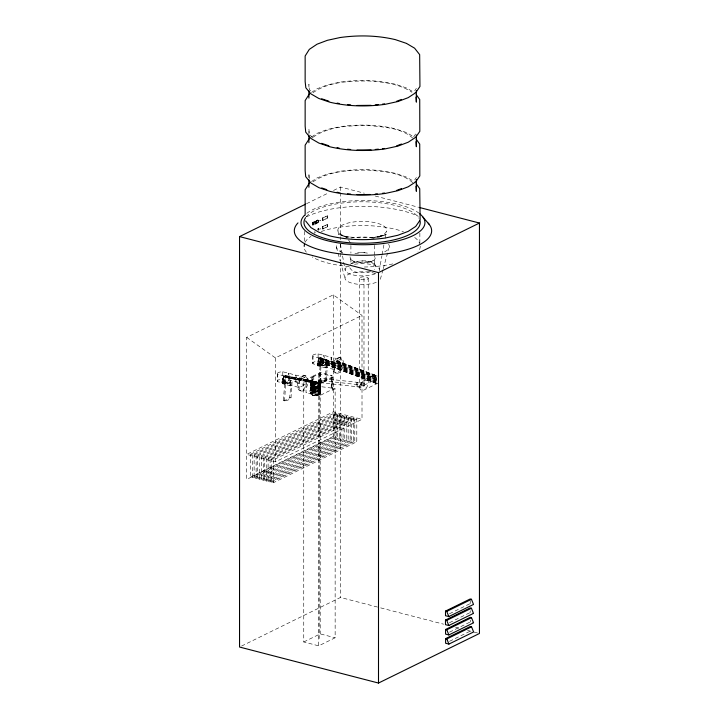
<?xml version="1.0" encoding="UTF-8"?>
<svg xmlns="http://www.w3.org/2000/svg" width="719" height="719" viewBox="0 0 719 719"><rect width="100%" height="100%" fill="white"/><g stroke="black" fill="none" stroke-linecap="round" stroke-linejoin="round"><path stroke-width="0.54" stroke-dasharray="3.6 2.7" d="M331.854 388.098L332.007 375.615L331.854 388.098L318.93 386.382L313.772 388.916C309.646 388.611 316.693 390.174 317.654 389.15C320.863 389.473 322.067 385.438 318.571 385.051C303.76 382.499 312.244 392.161 320.449 386.633C322.696 381.573 306.519 382.481 311.507 386.337C324.745 389.716 322.031 378.059 310.581 383.065M363.985 278.298L363.985 385.285L322.642 380.719L318.095 382.948L284.976 376.334L285.021 375.498L318.688 382.517A1.061 0.809 63.8 0 1 318.868 383.263L318.229 383.919L285.003 377.313C283.78 373.341 283.493 380.27 283.016 381.906M336.905 360.848L337.328 363.751L336.312 363.913L336.905 360.848L376.019 375.462L376.459 378.769L375.983 383.344L320.153 362.574L319.739 357.72L320.755 357.568L375.444 378.014L375.839 383.371M320.989 364.021L320.099 358.26L318.948 358.448L318.948 362.376L320.431 362.241L320.755 357.568M285.021 377.367L285.03 375.489M284.994 377.196L318.131 383.685L318.122 382.184L285.003 375.57M317.591 382.077C318.409 381.447 318.265 384.629 317.645 383.587C316.252 381.87 320.162 379.731 321.249 381.268A1.061 0.809 63.8 0 1 321.429 382.005L318.589 383.82M316.045 223.465L316.827 221.389M316.549 220.94L315.785 221.461L315.74 222.989M315.38 222.225L315.659 223.672M315.434 222.611L315.596 221.299L316.711 220.571M318.652 220.976L317.6 223.052M312.855 224.849L312.882 222.872M312.325 224.139L312.828 222.504L312.477 222.953M284.535 401.004L285.677 384.126A12.025 4.287 0 0 0 292.148 380.944L290.997 397.832A12.025 4.287 0 0 1 284.535 401.004L283.205 400.681L284.805 383.919A12.762 4.557 0 0 0 291.267 380.737L292.148 380.944M319.856 383.146L321.007 366.259A12.025 4.287 0 0 0 327.469 363.086L326.327 379.965A12.025 4.287 0 0 1 319.856 383.146L318.535 382.823L320.126 366.052A12.762 4.557 0 0 0 326.597 362.879L327.469 363.086M375.444 378.014L376.019 375.462M283.205 400.681A12.762 4.557 0 0 0 289.667 397.508L291.267 380.737M318.535 382.823A12.762 4.557 0 0 0 324.997 379.641L326.597 362.879M312.486 385.339C313.655 384.494 310.222 385.914 310.231 383.631L311.687 382.912L315.569 384.297L315.569 386.346L314.58 386.831L310.204 385.69L310.68 382.966M377.978 383.146L364.021 389.995C360.695 392.241 358.538 387.604 360.282 384.989C362.682 379.749 371.283 375.264 376.441 375.615A4.251 3.218 63.8 0 1 377.304 376.127M368.236 278.289L368.236 382.903L367.014 386.93L364.021 389.995M316.854 222.198L316.621 223.088M315.704 222.189L315.722 221.668M316.63 223.501L317.043 222.117M317.376 223.061C317.627 222.872 319.272 220.724 318.023 220.131M282.351 381.735L283.385 375.722L283.385 383.155L282.351 383.658L282.351 381.735L289.685 383.631L289.685 385.564L282.351 383.658M289.685 383.631L290.719 377.628L277.696 374.248L277.696 381.681L283.385 383.155M317.672 363.868L318.715 357.864L318.715 365.288L317.672 365.8L317.672 363.868L325.015 365.773L325.015 367.697L317.672 365.8M325.015 365.773L326.049 359.761L313.026 356.39L313.026 363.814L318.715 365.288M379.183 270.901L381.951 255.667M382.149 254.58L383.928 244.784M385.123 238.259L386.31 231.725M312.639 384.764L310.752 383.829C317.421 379.156 326.83 387.586 312.513 386.085C313.466 387.253 309.682 384.854 311.075 384.665C323.972 380.666 321.6 391.513 310.806 386.256C311.471 384.962 322.597 384.045 320.395 389.231M312.262 391.235C322.103 389.59 322.498 395.055 312.513 393.742C313.268 395.486 320.836 394.785 320.8 391.738C317.241 387.424 324.763 391.774 317.627 392.987C304.901 394.686 311.48 386.615 319.542 390.543C314.401 393.122 304.901 389.096 316.036 389.024C325.437 390.066 316.621 394.255 311.722 392.17C307.975 390.192 319.182 389.213 320.234 391.891C322.84 395.72 313.906 396.798 312.432 395.135C314.958 395.953 323.892 394.093 318.418 392.008C301.962 390.507 323.739 394.443 320.306 388.485C299.185 384.216 317.34 395.989 319.91 387.64C319.946 385.375 312.711 385.258 310.581 386.894M312.432 393.85C313.178 394.542 308.244 391.783 312.657 391.639C305.449 389.77 316.782 386.355 320.306 389.761C319.335 387.137 312.576 387.02 310.734 388.934L312.693 390.3M382.975 269.733L380.333 279.367A17.831 6.363 0 0 0 380.63 277.705M383.272 268.663L388.844 248.334M312.468 387.406L312.693 387.748M318.346 364.039L318.993 362.313L320.153 362.574M318.355 222.531L318.58 222.018M310.68 386.795C309.116 388.952 312.981 389.213 313.745 388.763C327.154 388.691 314.419 384.234 310.734 387.658L312.675 388.628L311.704 389.132L311.704 376.729L312.774 377.008L312.774 389.41L306.033 392.718L306.033 380.315L312.774 377.008M350.054 256.818C349.811 263.352 360.048 262.714 364.515 262.893M317.78 219.816L317.187 220.859L317.978 220.14M414.71 90.756L416.355 88.311M413.614 136.97L416.355 132.889M414.71 179.912L416.355 177.467M315.938 221.299L316.207 220.931M320.395 358.502L318.948 358.511M317.259 220.877L317.519 220.086M350.306 264.313C354.88 259.379 381.079 258.579 374.401 269.715M312.621 394.237C310.266 394.758 309.143 391.199 312.307 391.226M312.765 222.486L313.403 222.081M320.153 380.827L319.874 381.385A1.061 0.809 63.8 0 0 320.054 382.122L321.15 382.562M312.918 222.71L313.16 222.504M319.784 381.007L320.584 380.306M320.944 382.661A1.016 0.926 48.8 0 0 320.746 380.971A1.016 0.926 48.8 0 0 319.407 381.87A1.016 0.926 48.8 0 0 320.944 382.661L321.744 381.969A1.016 0.926 48.8 0 0 321.546 380.279A1.016 0.926 48.8 0 0 320.207 381.169A1.016 0.926 48.8 0 0 321.744 381.969M373.88 375.695C371.004 377.87 373.017 382.939 376.316 383.47A4.251 3.218 63.8 0 0 377.187 383.443M379.174 237.279L381.789 235.338L377.52 237.369L378.571 237.045M312.531 390.453L316.342 390.624L319.793 389.671M319.748 389.707L320.449 389.186M312.576 395.549L312.639 394.983M311.543 92.383L317.061 88.77L327.379 84.887L339.979 82.137C358.377 79.539 377.25 79.926 395.369 84.213L406.415 87.934L414.36 92.562M313.044 92.661C328.951 81.562 349.551 81.058 368.281 80.959C383.29 82.011 399.189 83.656 411.987 92.284M311.543 136.961L317.061 133.348L327.379 129.465L339.979 126.706C358.377 124.117 377.25 124.495 395.369 128.791L406.415 132.512L414.36 137.14M313.044 137.239C328.951 126.14 349.551 125.636 368.281 125.537C383.829 127.092 402.272 127.649 413.982 139.27M311.543 181.53L317.061 177.926L327.379 174.043L339.979 171.284C358.377 168.695 377.25 169.073 395.369 173.36L406.415 177.09L414.36 181.709M313.044 181.817C328.951 170.718 349.551 170.214 368.281 170.106C383.829 171.67 402.272 172.227 413.982 183.848M351.627 263.693L357.837 261.357M315.866 223.834L316.468 223.663M306.519 203.711L328.502 192.917M333.508 190.463L340.5 187.03L364.38 193.222M313.331 222.063L313.835 221.865L313.394 225.137M314.823 221.326L315.156 224.274L313.969 224.804L314.895 224.04L314.895 221.344M313.313 222.414C314.895 222.728 312.837 226.521 312.522 223.986M322.463 218.019L327.576 215.817L327.576 218.145L322.876 220.454L322.463 218.019L327.576 215.817M320.476 220.508L319.676 220.85L320.404 220.49M322.463 220.347L327.576 218.145M317.376 228.705L317.376 229.9M318.265 229.469L318.517 228.148L318.589 230.197M322.489 226.62L327.612 224.418L327.612 226.755L322.912 229.055L322.489 226.62L327.612 224.418M319.658 229.118L320.449 228.777L319.721 229.136M322.489 228.948L327.612 226.755M333.292 294.853L333.292 436.882L246.689 479.411L246.689 337.382L333.292 294.853L362.008 315.38L362.008 419.312L275.404 461.841L246.689 454.399L333.292 411.87L362.008 419.312M246.689 337.382L275.404 357.909L362.008 315.38M313.026 363.814A5.231 1.869 0 0 1 318.104 361.324L323.784 362.798L325.078 362.16L332.412 364.066L331.126 357.271L318.104 353.892A5.231 1.869 0 0 0 313.026 356.39M277.696 381.681A5.231 1.869 0 0 1 282.774 379.183L288.463 380.657L289.748 380.027L297.082 381.924L295.797 375.129L282.774 371.759A5.231 1.869 0 0 0 277.696 374.248M326.049 367.184L326.049 359.761L334.479 362.286L340.438 359.365L331.126 357.271L331.126 364.695L340.438 366.789L334.479 369.719L326.049 367.184L325.015 367.697M290.719 385.051L290.719 377.628L299.104 380.18L305.063 377.25L305.063 384.674L299.104 387.604L290.719 385.051L289.685 385.564M331.126 364.695L332.412 364.066M305.063 377.25L295.797 375.129L295.797 382.562L297.082 381.924M332.007 388.026L335.144 388.835L335.144 637.771L318.706 645.842L303.751 641.968L303.751 380.63L311.704 376.729M312.423 389.096L312.702 376.235L320.198 372.559L332.007 375.615M312.702 376.235L313.772 376.513L318.93 373.979L331.854 375.695M310.204 385.69L311.687 384.962L315.569 386.346M310.204 383.649L314.58 384.782L315.569 384.297M306.033 380.315L318.823 383.631L331.252 377.529L332.618 377.673L332.618 390.075L331.252 389.932L318.823 396.034L306.033 392.718M332.618 377.673L318.706 384.503L303.751 380.63M332.618 390.075L335.144 388.835M363.985 385.285L375.929 379.416L320.261 358.628M250.706 454.192L334.128 413.227L336.15 413.749L336.15 436.55L252.72 477.515L250.706 476.994L250.706 454.192L252.72 454.714L336.15 413.749M254.131 455.064L337.562 414.099L339.575 414.62L339.575 437.422L256.144 478.387L254.131 477.865L254.131 455.064L256.144 455.585L339.575 414.62M257.636 455.981L341.067 415.016L343.08 415.537L343.08 438.338L259.658 479.303L257.636 478.782L257.636 455.981L259.658 456.502L343.08 415.537M261.339 456.987L344.761 416.031L346.783 416.553L346.783 439.354L263.352 480.319L261.339 479.789L261.339 456.987L263.352 457.518L346.783 416.553M264.745 457.823L348.176 416.858L350.189 417.388L350.189 440.19L266.758 481.155L264.745 480.625L264.745 457.823L266.758 458.345L350.189 417.388M268.106 458.623L351.537 417.658L353.55 418.179L353.55 440.981L270.128 481.946L268.106 481.424L268.106 458.623L270.128 459.144L353.55 418.179M271.351 459.396L354.782 418.431L356.795 418.961L356.795 441.763L273.373 482.728L271.351 482.197L271.351 459.396L273.373 459.917L356.795 418.961M250.706 476.994L334.128 436.029L336.15 436.55M254.131 477.865L337.562 436.9L339.575 437.422M257.636 478.782L341.067 437.817L343.08 438.338M261.339 479.789L344.761 438.833L346.783 439.354M264.745 480.625L348.176 439.668L350.189 440.19M268.106 481.424L351.537 440.459L353.55 440.981M271.351 482.197L354.782 441.241L356.795 441.763M241.539 646.057L340.5 597.462L379.578 607.591M303.751 641.968L320.198 633.897L335.144 637.771M449.465 613.774L470.217 603.583L471.862 604.014M449.438 622.726L470.19 612.534L473.488 613.388M449.51 632.154L470.262 621.962L472.734 622.609M449.555 641.294L470.307 631.111L470.307 629.26M363.94 380.567L366.96 380.27L368.236 382.903M384.512 235.023L386.265 234.313L375.642 237.728M370.051 261.95L372.172 261.15L374.356 259.119L374.356 265.644L374.284 264.547C371.022 260.772 365.27 261.204 360.722 260.961M315.722 223.771L316.279 223.78M381.016 236.29L385.231 235.077L377.241 236.821L378.176 236.686L368.613 237.692L358.637 237.791L348.94 236.955L349.767 237.081L341.525 235.481L346.684 237.315L343.889 235.688L346.45 237.585M312.639 392.43L312.486 392.996L312.711 392.502M312.486 225.065L313.178 225.227M372.936 238.277L374.815 237.863M354.898 253.537L360.785 252.666L367.041 252.854M367.427 262.525C370.303 262.174 376.459 260.763 375.129 256.584M370.564 271.593C364.003 272.861 351.402 274.541 349.29 266.264M357.631 252.944L360.749 252.612M367.535 262.57C362.448 262.857 355.042 263.72 350.989 259.334L350.908 258.238L350.908 264.763M312.9 224.876L312.666 224.723M363.868 252.639L369.854 253.403M320.602 378.284A2.202 0.629 -83.7 0 1 320.683 381.78A2.202 0.629 -83.7 0 1 319.64 381.322A2.202 0.629 -83.7 0 1 320.602 378.284L364.281 383.11M320.009 382.634L363.688 387.46M357.406 382.346A2.202 0.773 -81.8 0 1 357.478 385.842A2.202 0.773 -81.8 0 1 356.202 385.357A2.202 0.773 -81.8 0 1 357.406 382.346L361.271 382.903A2.202 0.773 -81.8 0 1 361.342 386.4A2.202 0.773 -81.8 0 1 360.066 385.914A2.202 0.773 -81.8 0 1 361.271 382.903M356.651 386.687L360.516 387.235M312.567 395.27L318.697 394.947L320.234 394.084L320.503 393.059C318.077 390.723 313.151 390.498 310.518 392.565L310.554 392.978C313.277 394.884 318.229 394.812 320.539 392.304L320.503 391.783C318.077 389.446 313.151 389.222 310.518 391.289L310.554 391.702C313.277 393.608 318.229 393.536 320.539 391.028L320.503 390.507C318.077 388.17 313.151 387.945 310.518 390.013L310.554 390.426C313.277 392.331 318.229 392.259 320.539 389.752L320.503 389.231C318.077 386.894 313.151 386.669 310.518 388.736L310.554 389.15C313.277 391.055 318.229 390.983 320.539 388.476L320.503 387.945C318.077 385.618 313.151 385.393 310.518 387.46L310.554 387.874C313.277 389.779 318.229 389.707 320.539 387.199L320.503 386.669C318.077 384.341 313.151 384.117 310.518 386.184L310.554 386.597C313.277 388.503 318.229 388.431 320.539 385.914L320.503 385.393C318.077 383.065 313.151 382.841 310.518 384.908L310.554 385.321C313.277 387.226 318.229 387.155 320.539 384.638L320.503 384.117C318.077 381.789 313.151 381.555 310.518 383.631L312.567 385.06M285.066 375.839L318.14 382.355M284.985 375.875L318.05 382.391M284.976 376.091L318.14 382.562M285.075 376.28L318.149 382.805M284.976 376.576L318.149 383.047M285.075 376.774L318.149 383.29M284.976 376.81L318.041 383.335M284.985 377.026L318.14 383.506M295.797 382.562L305.063 384.674M320.126 366.052L321.007 366.259M284.805 383.919L285.677 384.126M324.997 379.641L326.327 379.965M289.667 397.508L290.997 397.832M333.823 362.978L335.234 363.508M375.237 196.035L418.665 207.288M318.508 220.113L318.706 220.643M316.396 220.517L316.899 220.715M318.589 221.695L318.634 220.625M316.998 222.459L317.852 222.647M317.187 223.016L317.483 222.683M316.099 223.843L315.794 223.789M315.084 224.256L315.084 221.2M315.201 231.967L315.497 232.516M339.701 357.46A7.99 4.386 -75.5 0 1 339.862 370.312A7.99 4.386 -75.5 0 1 332.735 367.562A7.99 4.386 -75.5 0 1 339.701 357.46L340.986 357.792A7.99 4.386 -75.5 0 1 341.148 370.644A7.99 4.386 -75.5 0 1 334.02 367.894A7.99 4.386 -75.5 0 1 340.986 357.792M323.784 362.798L323.784 355.366L325.078 360.237L332.412 362.133M335.162 372.766L336.447 373.098M304.371 375.318A7.99 4.386 -75.5 0 1 304.532 388.17A7.99 4.386 -75.5 0 1 297.405 385.429A7.99 4.386 -75.5 0 1 304.371 375.318L305.656 375.651A7.99 4.386 -75.5 0 1 305.818 388.503A7.99 4.386 -75.5 0 1 298.691 385.761A7.99 4.386 -75.5 0 1 305.656 375.651M288.463 380.657L288.463 373.233L289.748 378.095L297.082 380M311.704 389.132L312.774 389.41M299.832 390.624L301.117 390.956M380.666 607.879L443.632 624.191M455.576 627.292L458.83 628.136M467.512 630.383L472.94 631.794M474.028 632.073L478.369 633.196M347.834 237.333L338.227 234.151L346.738 237.162M336.762 360.884L375.875 375.498M337.031 361.091L376.145 375.695M336.627 361.181L375.74 375.794M337.148 361.576L376.271 376.19M336.501 361.729L375.624 376.343M337.247 362.286L376.361 376.9M336.402 362.493L375.516 377.098M337.31 363.167L376.423 377.781M320.773 357.972L376.459 378.769M319.739 357.72L336.312 363.913M319.712 358.224L375.408 379.021M320.764 359.015L376.45 379.812M319.712 359.257L375.399 380.063M320.728 360.021L376.414 380.818M319.739 360.255L375.435 381.052M320.656 360.938L376.343 381.735M319.811 361.136L375.498 381.933M320.548 361.693L376.235 382.49M319.901 361.846L375.588 382.643M320.431 362.241L376.118 383.038M320.018 362.34L375.704 383.137M312.45 389.141L312.711 388.673M310.608 90.918L309.278 89.318L308.909 84.285L308.909 88.536M312.612 137.913L309.278 133.887L308.909 128.863L308.909 134.174M283.619 376.379L285.066 376.361L285.659 381.879M312.423 391.648L312.639 391.154L312.45 391.693M348.571 239.903L350.297 242.887M316.926 220.877L317.115 221.425M336.393 247.129L337.831 252.369M338.128 253.421L340.141 260.754M340.429 261.797L345.048 278.559M337.939 230.781L338.946 236.263M340.348 243.93L342.361 254.886M342.559 255.982L345.165 270.227M374.284 256.162L374.356 257.267M309.278 178.465L308.909 173.432L308.909 177.692M318.166 382.032L318.229 383.919M470.217 600.814L470.217 603.583M470.19 610.692L470.19 612.534M470.262 620.12L470.262 621.962M419.86 233.145L419.86 242.869M374.356 245.341L374.356 255.092M359.725 278.316L359.725 387.658M354.782 418.431L354.782 441.241M351.537 417.658L351.537 440.459M350.908 245.538L350.908 253.133M348.176 416.858L348.176 439.668M344.761 416.031L344.761 438.833M341.067 415.016L341.067 437.817M340.5 187.03L340.5 191.515M340.5 192.638L340.5 239.733M340.5 244.217L340.5 252.072M340.5 253.187L340.5 261.042M340.5 262.165L340.5 597.462M337.562 414.099L337.562 436.9M334.479 362.286L334.479 369.719M334.128 413.227L334.128 436.029M331.252 377.529L331.252 389.932M327.163 215.709L327.163 218.037M327.19 224.31L327.19 226.647M325.078 360.237L325.078 362.16M322.912 226.728L322.912 229.055M322.876 218.127L322.876 220.454M322.552 363.787A2.66 0.953 0 0 1 318.436 364.533A2.66 0.953 0 0 1 318.679 362.888A2.66 0.953 0 0 1 322.552 363.787L322.552 364.749A2.66 0.953 0 0 1 318.436 365.495A2.66 0.953 0 0 1 318.679 363.859A2.66 0.953 0 0 1 322.552 364.749M321.878 364.129L321.878 364.65M320.198 372.559L320.198 633.897M319.2 383.443L319.2 638.589M319.11 374.024L319.11 386.436M318.93 373.979L318.93 386.382M318.823 383.631L318.706 645.842M318.517 228.148L318.517 230.179M318.104 353.892L318.104 361.324M317.223 363.688L317.223 364.65M314.58 384.782L314.58 386.831M314.23 231.563L314.23 233.36M313.772 376.513L313.772 388.916M312.72 355.797L312.72 363.221M304.326 231.338L304.326 242.141M304.326 243.22L304.326 248.621M299.104 380.18L299.104 387.604M289.748 378.095L289.748 380.027M287.223 381.654A2.66 0.953 0 0 1 283.106 382.4A2.66 0.953 0 0 1 283.349 380.755A2.66 0.953 0 0 1 287.223 381.654L287.223 382.616A2.66 0.953 0 0 1 283.106 383.362A2.66 0.953 0 0 1 283.349 381.717A2.66 0.953 0 0 1 287.223 382.616M286.548 381.996L286.548 382.517M282.774 371.759L282.774 379.183M281.902 381.555L281.902 382.517M277.399 373.655L277.399 381.088M275.404 357.909L275.404 461.841M273.373 459.917L273.373 482.728M270.128 459.144L270.128 481.946M266.758 458.345L266.758 481.155M263.352 457.518L263.352 480.319M259.658 456.502L259.658 479.303M256.144 455.585L256.144 478.387M252.72 454.714L252.72 477.515M306.465 216.895A68.665 24.5 0 0 1 418.332 216.32M306.779 213.309A61.969 22.109 0 0 1 362.538 200.511A61.969 22.109 0 0 1 418.8 213.022M306.213 216.796A58.14 20.743 0 0 1 364.407 201.796A58.14 20.743 0 0 1 419.078 218.396M420.229 246.114A58.14 20.743 0 0 1 417.973 252.01M392.799 263.9A58.14 20.743 0 0 1 364.326 267.01M349.218 266.515A58.14 20.743 0 0 1 312.181 256.926M306.348 252.171A58.14 20.743 0 0 1 304.595 243.211M305.027 242.33A58.14 20.743 0 0 1 311.003 236.389M321.222 231.536A58.14 20.743 0 0 1 403.449 231.707M414.692 237.45A58.14 20.743 0 0 1 419.86 243.948M376.271 282.324A17.831 6.363 0 0 1 349.973 282.54A17.831 6.363 0 0 1 351.654 273.175A17.831 6.363 0 0 1 377.655 274.595M388.575 244.235A26.504 9.455 0 0 1 382.796 252.72M342.487 252.558A26.504 9.455 0 0 1 336.834 244.667M351.079 238.025A26.504 9.455 0 0 1 374.527 238.016M348.409 237.288A24.428 8.718 0 0 1 344.042 224.328A24.428 8.718 0 0 1 380.639 224.364A24.428 8.718 0 0 1 376.082 237.315M375.201 237.522A24.428 8.718 0 0 1 371.39 238.205M375.336 273.759A17.184 6.129 0 0 1 351.69 274.586A17.184 6.129 0 0 1 348.338 266.192M354.539 264.295A17.184 6.129 0 0 1 379.425 269.301M283.663 380.18L285.066 380.297L283.663 380.18M364.111 383.11L363.94 383.263A2.202 0.629 -83.7 0 0 363.392 386.912A2.202 0.629 -83.7 0 0 364.524 385.923A2.202 0.629 -83.7 0 0 364.111 383.11M361.001 279.376A4.251 1.519 0 0 0 368.101 278.675A4.251 1.519 0 0 0 362.843 276.833A4.251 1.519 0 0 0 361.001 279.376M318.301 365.198A2.103 0.755 0 0 0 321.815 364.848A2.103 0.755 0 0 0 319.209 363.94A2.103 0.755 0 0 0 318.301 365.198M318.301 364.677A2.103 0.755 0 0 0 321.815 364.326A2.103 0.755 0 0 0 319.209 363.419A2.103 0.755 0 0 0 318.301 364.677M318.885 364.479A1.33 0.476 0 0 0 320.998 364.147A1.33 0.476 0 0 0 319.128 363.661A1.33 0.476 0 0 0 318.885 364.479M283.556 382.337A1.33 0.476 0 0 0 285.668 382.005A1.33 0.476 0 0 0 283.807 381.519A1.33 0.476 0 0 0 283.556 382.337M282.971 382.544A2.103 0.755 0 0 0 286.486 382.184A2.103 0.755 0 0 0 283.879 381.277A2.103 0.755 0 0 0 282.971 382.544M282.971 383.065A2.103 0.755 0 0 0 286.486 382.715A2.103 0.755 0 0 0 283.879 381.798A2.103 0.755 0 0 0 282.971 383.065"/><path stroke-width="1.08" d="M419.644 220.769L415.735 226.422L408.203 231.374L397.895 235.266L385.285 238.016C366.888 240.613 348.014 240.227 329.895 235.94L318.859 232.21L310.914 227.59L305.602 220.949M309.529 93.731L305.144 100.588L305.144 126.095L305.71 132.107L310.914 138.434L318.859 143.063L329.895 146.784C348.014 151.071 366.888 151.457 385.285 148.86L397.895 146.11L408.203 142.227L415.735 137.275L419.815 131.343L419.725 99.519L416.22 94.656M309.529 138.3L305.144 145.166L305.144 170.673L305.71 176.685L310.914 183.012L318.859 187.641L329.895 191.362C348.014 195.649 366.888 196.035 385.285 193.438L397.895 190.688L408.203 186.805L415.735 181.844L419.815 175.912L419.725 144.097L416.22 139.234M309.529 182.878L305.144 189.744L305.144 215.251M419.752 207.566L479.456 223.043L479.456 633.475L378.5 683.05L239.544 647.037L239.544 236.596L305.512 204.205M239.544 236.596L378.5 272.618L479.456 223.043M445.51 611.096L470.217 598.972L471.466 599.295L473.515 604.445L448.818 616.569L445.51 615.716L445.51 611.096L446.76 611.42L471.466 599.295M445.483 620.048L470.19 607.914L471.439 608.238L473.488 613.388L448.791 625.521L445.483 624.667L445.483 620.048L446.742 620.371L471.439 608.238M445.555 629.476L470.262 617.342L471.511 617.675L473.56 622.816L448.863 634.949L445.555 634.095L445.555 629.476L446.814 629.799L471.511 617.675M445.6 638.625L470.307 626.492L471.556 626.815L473.605 631.965L448.908 644.089L445.6 643.235L445.6 638.625L446.85 638.948L471.556 626.815M396.627 101.271L401.481 99.447M396.627 145.849L401.481 144.025M396.627 190.427L401.481 188.603M375.246 104.893L378.365 104.561M382.526 104.12L384.602 103.904M375.246 149.471L378.365 149.139M382.526 148.698L384.602 148.482M375.246 194.049L377.322 193.824M382.526 193.276L384.602 193.052M356.983 105.468L371.085 105.334M356.983 150.037L371.085 149.912M356.983 194.615L369.997 194.498M347.493 104.65L350.656 104.92M347.493 149.228L350.656 149.498M347.493 193.806L350.656 194.076M337.076 103.087L339.143 103.491M337.076 147.665L339.143 148.069M337.076 192.243L339.143 192.638M321.672 98.773L328.835 101.199M321.672 143.351L328.835 145.777M321.672 187.929L326.786 189.654M406.415 43.365L395.369 39.635C377.25 35.348 358.377 34.961 339.979 37.559L327.379 40.309L317.061 44.192L309.314 49.368L305.144 56.01L305.144 81.526L305.845 87.826L310.914 93.856L318.859 98.485L329.895 102.215C348.014 106.502 366.888 106.879 385.285 104.291L397.895 101.532L408.203 97.649L415.735 92.697L419.95 86.469L419.662 54.626L414.593 48.173L406.63 43.491M422.979 217.102L429.468 224.696M416.22 183.812L419.725 188.675L420.121 219.556M446.76 611.42L448.818 616.569M446.742 620.371L448.791 625.521M446.814 629.799L448.863 634.949M446.85 638.948L448.908 644.089M415.986 97.11L416.355 102.134L416.355 90.441M415.986 141.688L416.355 146.712L416.355 135.019M415.986 186.257L416.355 191.29L416.355 179.588M378.5 272.618L378.5 683.05M308.909 90.666L308.909 98.108M308.909 135.244L308.909 142.686M308.909 179.813L308.909 187.264M428.209 223.16A68.665 24.5 0 0 1 362.583 255.308A68.665 24.5 0 0 1 297.99 222.899M419.653 213.687A61.969 22.109 0 0 1 365.45 244.712A61.969 22.109 0 0 1 304.479 215.323M419.86 220.185A58.14 20.743 0 0 1 358.529 243.22A58.14 20.743 0 0 1 305.566 217.677"/></g></svg>
